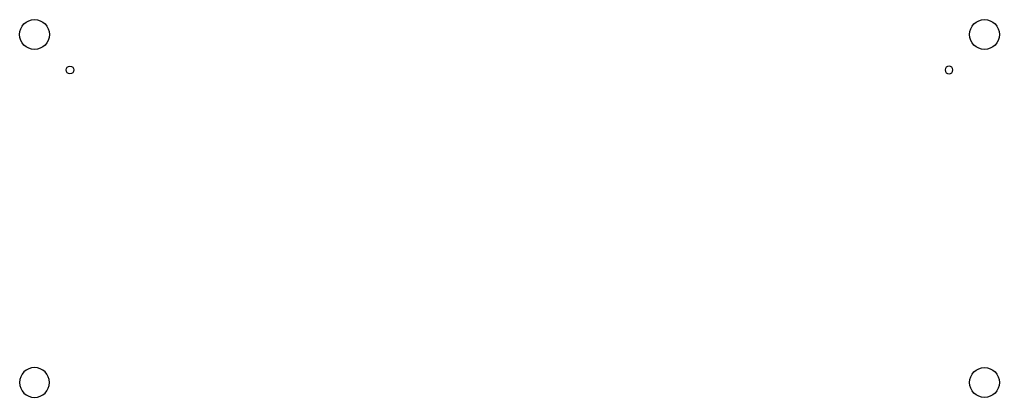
# Model space of a CAD drawing. Header units: inches. Extents: x -109 to 154, y -27 to 74.
import ezdxf

# ---------------------------------------------------------------- set-up
doc = ezdxf.new("R2010")
doc.units = ezdxf.units.IN
doc.header["$MEASUREMENT"] = 0

msp = doc.modelspace()

# ---------------------------------------------------------------- linework, layer by layer
for centre, radius in [((-105.04, 69.91, 48.67), 4), ((149.66, 69.91, 48.67), 4), ((-95.54, 60.41, 48.67), 1.05), ((149.66, -23.34, 48.67), 4)]:
    msp.add_circle(centre, radius)
at = {"extrusion": (0, 0, -1)}
for centre, radius in [((-140.16, 60.41, -48.67), 1.05), ((105.04, -23.34, -48.67), 4)]:
    msp.add_circle(centre, radius, dxfattribs=at)

doc.saveas('drawing.dxf')
